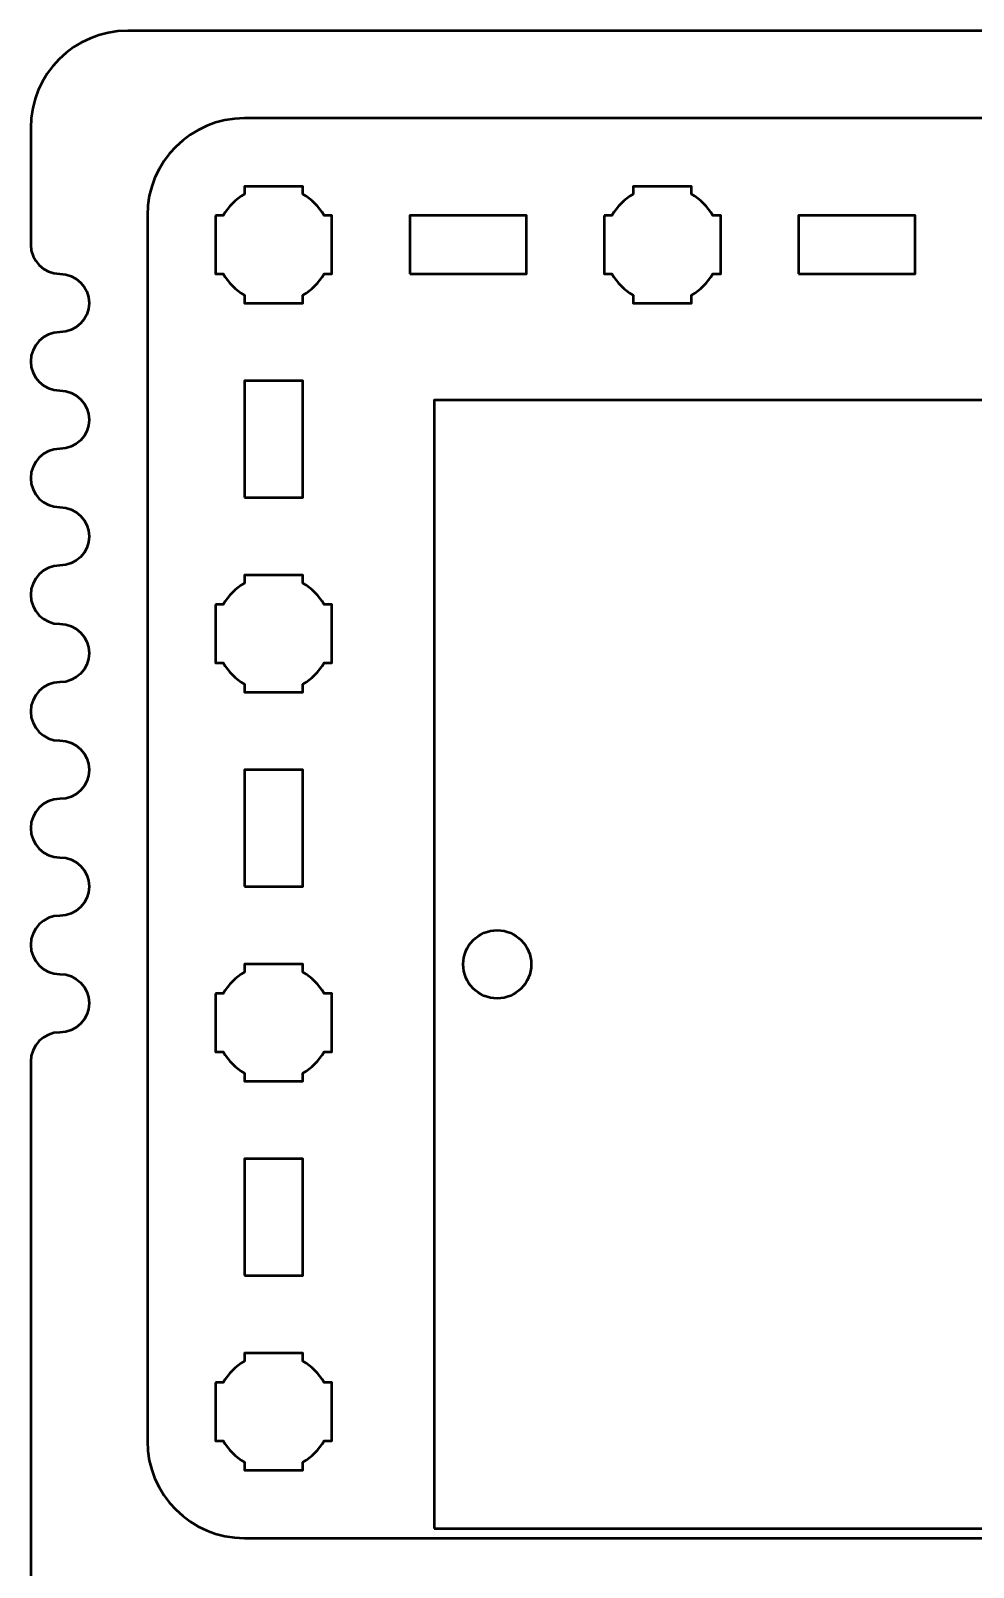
# Model space of a CAD drawing. Header units: centimetres. Extents: x -21 to 0, y -29.7 to 0.
# Drawn here: x -21 to -16.15, y -7.9 to 0 of the extents above; entities that cross this region are included whole.
import ezdxf

# ---------------------------------------------------------------- set-up
doc = ezdxf.new("R2010")
doc.units = ezdxf.units.CM
doc.header["$MEASUREMENT"] = 0
doc.layers.add('Layer 1', color=7, linetype='Continuous')

msp = doc.modelspace()

# ---------------------------------------------------------------- linework, layer by layer
at = {"layer": 'Layer 1', "lineweight": 53}
for points in [[(-19.05, -1.25001), (-18.45, -1.25001), (-18.45, -0.95001), (-19.05, -0.95001), (-19.05, -1.25001)], [(-17.05, -1.25001), (-16.45, -1.25001), (-16.45, -0.95001), (-17.05, -0.95001), (-17.05, -1.25001)], [(-19.9, -2.40001), (-19.6, -2.40001), (-19.6, -1.80001), (-19.9, -1.80001), (-19.9, -2.40001)], [(-19.9, -4.40001), (-19.6, -4.40001), (-19.6, -3.80001), (-19.9, -3.80001), (-19.9, -4.40001)], [(-19.9, -6.40001), (-19.6, -6.40001), (-19.6, -5.80001), (-19.9, -5.80001), (-19.9, -6.40001)]]:
    msp.add_lwpolyline(points, close=True, dxfattribs=at)
at = {"layer": 'Layer 1', "color": 5, "lineweight": 53}
msp.add_ellipse((-18.6, -4.8), major_axis=(0, 0.175), ratio=1, dxfattribs=at)
at = {"layer": 'Layer 1', "lineweight": 53}
msp.add_ellipse((-18.6, -4.8), major_axis=(0, 0.175), ratio=1, dxfattribs=at)
at = {"layer": 'Layer 1', "color": 1, "lineweight": 53}
msp.add_open_spline([(-21.00003, -29.19995), (-21.00003, -29.19995), (-21.00003, -5.29992), (-21.00003, -5.29992), (-21.00003, -5.29992), (-21.00003, -5.21709), (-20.93286, -5.14992), (-20.85003, -5.14992), (-20.85003, -5.14992), (-20.7672, -5.14992), (-20.70003, -5.08275), (-20.70003, -4.99992), (-20.70003, -4.99992), (-20.70003, -4.91709), (-20.7672, -4.84992), (-20.85003, -4.84992), (-20.85003, -4.84992), (-20.93286, -4.84992), (-21.00003, -4.78275), (-21.00003, -4.69992), (-21.00003, -4.69992), (-21.00003, -4.61709), (-20.93286, -4.54992), (-20.85003, -4.54992), (-20.85003, -4.54992), (-20.7672, -4.54992), (-20.70003, -4.48275), (-20.70003, -4.39992), (-20.70003, -4.39992), (-20.70003, -4.31709), (-20.7672, -4.24992), (-20.85003, -4.24992), (-20.85003, -4.24992), (-20.93286, -4.24992), (-21.00003, -4.18275), (-21.00003, -4.09992), (-21.00003, -4.09992), (-21.00003, -4.01709), (-20.93286, -3.94992), (-20.85003, -3.94992), (-20.85003, -3.94992), (-20.7672, -3.94992), (-20.70003, -3.88275), (-20.70003, -3.79992), (-20.70003, -3.79992), (-20.70003, -3.71709), (-20.7672, -3.64992), (-20.85003, -3.64992), (-20.85003, -3.64992), (-20.93286, -3.64992), (-21.00003, -3.58275), (-21.00003, -3.49992), (-21.00003, -3.49992), (-21.00003, -3.41709), (-20.93286, -3.34992), (-20.85003, -3.34992), (-20.85003, -3.34992), (-20.7672, -3.34992), (-20.70003, -3.28275), (-20.70003, -3.19992), (-20.70003, -3.19992), (-20.70003, -3.11709), (-20.7672, -3.04992), (-20.85003, -3.04992), (-20.85003, -3.04992), (-20.93286, -3.04992), (-21.00003, -2.98275), (-21.00003, -2.89992), (-21.00003, -2.89992), (-21.00003, -2.81709), (-20.93286, -2.74992), (-20.85003, -2.74992), (-20.85003, -2.74992), (-20.7672, -2.74992), (-20.70003, -2.68275), (-20.70003, -2.59992), (-20.70003, -2.59992), (-20.70003, -2.51709), (-20.7672, -2.44992), (-20.85003, -2.44992), (-20.85003, -2.44992), (-20.93286, -2.44992), (-21.00003, -2.38275), (-21.00003, -2.29992), (-21.00003, -2.29992), (-21.00003, -2.21709), (-20.93286, -2.14992), (-20.85003, -2.14992), (-20.85003, -2.14992), (-20.7672, -2.14992), (-20.70003, -2.08275), (-20.70003, -1.99992), (-20.70003, -1.99992), (-20.70003, -1.91709), (-20.7672, -1.84992), (-20.85003, -1.84992), (-20.85003, -1.84992), (-20.93286, -1.84992), (-21.00003, -1.78275), (-21.00003, -1.69992), (-21.00003, -1.69992), (-21.00003, -1.61709), (-20.93286, -1.54992), (-20.85003, -1.54992), (-20.85003, -1.54992), (-20.7672, -1.54992), (-20.70003, -1.48275), (-20.70003, -1.39992), (-20.70003, -1.39992), (-20.70003, -1.31709), (-20.7672, -1.24992), (-20.85003, -1.24992), (-20.85003, -1.24992), (-20.93286, -1.24992), (-21.00003, -1.18275), (-21.00003, -1.09992), (-21.00003, -1.09992), (-21.00003, -1.09992), (-21.00003, -0.49992), (-21.00003, -0.49992), (-21.00003, -0.49992), (-21.00003, -0.22295), (-20.77694, 0.00004), (-20.49994, 0.00004), (-20.49994, 0.00004), (-20.49994, 0.00004), (-0.50008, 0.00004), (-0.50008, 0.00004), (-0.50008, 0.00004), (-0.22294, 0.00004), (0.00002, -0.22295), (0.00002, -0.49992), (0.00002, -0.49992), (0.00002, -0.49992), (0.00002, -29.19995), (0.00002, -29.19995), (0.00002, -29.19995), (0.00002, -29.47695), (-0.22294, -29.70004), (-0.50008, -29.70004), (-0.50008, -29.70004), (-0.50008, -29.70004), (-20.49994, -29.70004), (-20.49994, -29.70004), (-20.49994, -29.70004), (-20.77694, -29.70004), (-21.00003, -29.47695), (-21.00003, -29.19995)], degree=3, knots=[0, 0, 0, 0, 0.027027, 0.027027, 0.027027, 0.027027, 0.0540541, 0.0540541, 0.0540541, 0.0540541, 0.0810811, 0.0810811, 0.0810811, 0.0810811, 0.1081081, 0.1081081, 0.1081081, 0.1081081, 0.1351351, 0.1351351, 0.1351351, 0.1351351, 0.1621622, 0.1621622, 0.1621622, 0.1621622, 0.1891892, 0.1891892, 0.1891892, 0.1891892, 0.2162162, 0.2162162, 0.2162162, 0.2162162, 0.2432432, 0.2432432, 0.2432432, 0.2432432, 0.2702703, 0.2702703, 0.2702703, 0.2702703, 0.2972973, 0.2972973, 0.2972973, 0.2972973, 0.3243243, 0.3243243, 0.3243243, 0.3243243, 0.3513514, 0.3513514, 0.3513514, 0.3513514, 0.3783784, 0.3783784, 0.3783784, 0.3783784, 0.4054054, 0.4054054, 0.4054054, 0.4054054, 0.4324324, 0.4324324, 0.4324324, 0.4324324, 0.4594595, 0.4594595, 0.4594595, 0.4594595, 0.4864865, 0.4864865, 0.4864865, 0.4864865, 0.5135135, 0.5135135, 0.5135135, 0.5135135, 0.5405405, 0.5405405, 0.5405405, 0.5405405, 0.5675676, 0.5675676, 0.5675676, 0.5675676, 0.5945946, 0.5945946, 0.5945946, 0.5945946, 0.6216216, 0.6216216, 0.6216216, 0.6216216, 0.6486486, 0.6486486, 0.6486486, 0.6486486, 0.6756757, 0.6756757, 0.6756757, 0.6756757, 0.7027027, 0.7027027, 0.7027027, 0.7027027, 0.7297297, 0.7297297, 0.7297297, 0.7297297, 0.7567568, 0.7567568, 0.7567568, 0.7567568, 0.7837838, 0.7837838, 0.7837838, 0.7837838, 0.8108108, 0.8108108, 0.8108108, 0.8108108, 0.8378378, 0.8378378, 0.8378378, 0.8378378, 0.8648649, 0.8648649, 0.8648649, 0.8648649, 0.8918919, 0.8918919, 0.8918919, 0.8918919, 0.9189189, 0.9189189, 0.9189189, 0.9189189, 0.9459459, 0.9459459, 0.9459459, 0.9459459, 0.972973, 0.972973, 0.972973, 0.972973, 1, 1, 1, 1], dxfattribs=at)
at = {"layer": 'Layer 1', "color": 3, "lineweight": 53}
msp.add_open_spline([(-20.4, -7.25001), (-20.4, -7.25001), (-20.4, -0.95001), (-20.4, -0.95001), (-20.4, -0.95001), (-20.4, -0.67392), (-20.17609, -0.45001), (-19.9, -0.45001), (-19.9, -0.45001), (-19.9, -0.45001), (-11.6, -0.45001), (-11.6, -0.45001), (-11.6, -0.45001), (-11.32391, -0.45001), (-11.1, -0.67392), (-11.1, -0.95001), (-11.1, -0.95001), (-11.1, -0.95001), (-11.1, -7.25001), (-11.1, -7.25001), (-11.1, -7.25001), (-11.1, -7.5261), (-11.32391, -7.75001), (-11.6, -7.75001), (-11.6, -7.75001), (-11.6, -7.75001), (-19.9, -7.75001), (-19.9, -7.75001), (-19.9, -7.75001), (-20.17609, -7.75001), (-20.4, -7.5261), (-20.4, -7.25001)], degree=3, knots=[0, 0, 0, 0, 0.125, 0.125, 0.125, 0.125, 0.25, 0.25, 0.25, 0.25, 0.375, 0.375, 0.375, 0.375, 0.5, 0.5, 0.5, 0.5, 0.625, 0.625, 0.625, 0.625, 0.75, 0.75, 0.75, 0.75, 0.875, 0.875, 0.875, 0.875, 1, 1, 1, 1], dxfattribs=at)
at = {"layer": 'Layer 1', "lineweight": 53}
for points in [[(-20.05, -0.95001), (-20.05, -0.95001), (-20.00985, -0.95001), (-20.00985, -0.95001), (-20.00985, -0.95001), (-19.9835, -0.90448), (-19.94553, -0.86651), (-19.9, -0.84016), (-19.9, -0.84016), (-19.9, -0.84016), (-19.9, -0.80001), (-19.9, -0.80001), (-19.9, -0.80001), (-19.9, -0.80001), (-19.75, -0.80001), (-19.75, -0.80001), (-19.75, -0.80001), (-19.75, -0.80001), (-19.6, -0.80001), (-19.6, -0.80001), (-19.6, -0.80001), (-19.6, -0.80001), (-19.6, -0.84016), (-19.6, -0.84016), (-19.6, -0.84016), (-19.55447, -0.86651), (-19.5165, -0.90448), (-19.49015, -0.95001), (-19.49015, -0.95001), (-19.49015, -0.95001), (-19.45, -0.95001), (-19.45, -0.95001), (-19.45, -0.95001), (-19.45, -0.95001), (-19.45, -1.10001), (-19.45, -1.10001), (-19.45, -1.10001), (-19.45, -1.10001), (-19.45, -1.25001), (-19.45, -1.25001), (-19.45, -1.25001), (-19.45, -1.25001), (-19.49015, -1.25001), (-19.49015, -1.25001), (-19.49015, -1.25001), (-19.5165, -1.29554), (-19.55447, -1.33351), (-19.6, -1.35986), (-19.6, -1.35986), (-19.6, -1.35986), (-19.6, -1.40001), (-19.6, -1.40001), (-19.6, -1.40001), (-19.6, -1.40001), (-19.75, -1.40001), (-19.75, -1.40001), (-19.75, -1.40001), (-19.75, -1.40001), (-19.9, -1.40001), (-19.9, -1.40001), (-19.9, -1.40001), (-19.9, -1.40001), (-19.9, -1.35986), (-19.9, -1.35986), (-19.9, -1.35986), (-19.94553, -1.33351), (-19.9835, -1.29554), (-20.00985, -1.25001), (-20.00985, -1.25001), (-20.00985, -1.25001), (-20.05, -1.25001), (-20.05, -1.25001), (-20.05, -1.25001), (-20.05, -1.25001), (-20.05, -1.10001), (-20.05, -1.10001), (-20.05, -1.10001), (-20.05, -1.10001), (-20.05, -0.95001), (-20.05, -0.95001)], [(-18.05, -0.95001), (-18.05, -0.95001), (-18.00985, -0.95001), (-18.00985, -0.95001), (-18.00985, -0.95001), (-17.9835, -0.90448), (-17.94553, -0.86651), (-17.9, -0.84016), (-17.9, -0.84016), (-17.9, -0.84016), (-17.9, -0.80001), (-17.9, -0.80001), (-17.9, -0.80001), (-17.9, -0.80001), (-17.75, -0.80001), (-17.75, -0.80001), (-17.75, -0.80001), (-17.75, -0.80001), (-17.6, -0.80001), (-17.6, -0.80001), (-17.6, -0.80001), (-17.6, -0.80001), (-17.6, -0.84016), (-17.6, -0.84016), (-17.6, -0.84016), (-17.55447, -0.86651), (-17.5165, -0.90448), (-17.49015, -0.95001), (-17.49015, -0.95001), (-17.49015, -0.95001), (-17.45, -0.95001), (-17.45, -0.95001), (-17.45, -0.95001), (-17.45, -0.95001), (-17.45, -1.10001), (-17.45, -1.10001), (-17.45, -1.10001), (-17.45, -1.10001), (-17.45, -1.25001), (-17.45, -1.25001), (-17.45, -1.25001), (-17.45, -1.25001), (-17.49015, -1.25001), (-17.49015, -1.25001), (-17.49015, -1.25001), (-17.5165, -1.29554), (-17.55447, -1.33351), (-17.6, -1.35986), (-17.6, -1.35986), (-17.6, -1.35986), (-17.6, -1.40001), (-17.6, -1.40001), (-17.6, -1.40001), (-17.6, -1.40001), (-17.75, -1.40001), (-17.75, -1.40001), (-17.75, -1.40001), (-17.75, -1.40001), (-17.9, -1.40001), (-17.9, -1.40001), (-17.9, -1.40001), (-17.9, -1.40001), (-17.9, -1.35986), (-17.9, -1.35986), (-17.9, -1.35986), (-17.94553, -1.33351), (-17.9835, -1.29554), (-18.00985, -1.25001), (-18.00985, -1.25001), (-18.00985, -1.25001), (-18.05, -1.25001), (-18.05, -1.25001), (-18.05, -1.25001), (-18.05, -1.25001), (-18.05, -1.10001), (-18.05, -1.10001), (-18.05, -1.10001), (-18.05, -1.10001), (-18.05, -0.95001), (-18.05, -0.95001)], [(-20.05, -2.95001), (-20.05, -2.95001), (-20.00985, -2.95001), (-20.00985, -2.95001), (-20.00985, -2.95001), (-19.9835, -2.90448), (-19.94553, -2.86651), (-19.9, -2.84016), (-19.9, -2.84016), (-19.9, -2.84016), (-19.9, -2.80001), (-19.9, -2.80001), (-19.9, -2.80001), (-19.9, -2.80001), (-19.75, -2.80001), (-19.75, -2.80001), (-19.75, -2.80001), (-19.75, -2.80001), (-19.6, -2.80001), (-19.6, -2.80001), (-19.6, -2.80001), (-19.6, -2.80001), (-19.6, -2.84016), (-19.6, -2.84016), (-19.6, -2.84016), (-19.55447, -2.86651), (-19.5165, -2.90448), (-19.49015, -2.95001), (-19.49015, -2.95001), (-19.49015, -2.95001), (-19.45, -2.95001), (-19.45, -2.95001), (-19.45, -2.95001), (-19.45, -2.95001), (-19.45, -3.10001), (-19.45, -3.10001), (-19.45, -3.10001), (-19.45, -3.10001), (-19.45, -3.25001), (-19.45, -3.25001), (-19.45, -3.25001), (-19.45, -3.25001), (-19.49015, -3.25001), (-19.49015, -3.25001), (-19.49015, -3.25001), (-19.5165, -3.29554), (-19.55447, -3.33351), (-19.6, -3.35986), (-19.6, -3.35986), (-19.6, -3.35986), (-19.6, -3.40001), (-19.6, -3.40001), (-19.6, -3.40001), (-19.6, -3.40001), (-19.75, -3.40001), (-19.75, -3.40001), (-19.75, -3.40001), (-19.75, -3.40001), (-19.9, -3.40001), (-19.9, -3.40001), (-19.9, -3.40001), (-19.9, -3.40001), (-19.9, -3.35986), (-19.9, -3.35986), (-19.9, -3.35986), (-19.94553, -3.33351), (-19.9835, -3.29554), (-20.00985, -3.25001), (-20.00985, -3.25001), (-20.00985, -3.25001), (-20.05, -3.25001), (-20.05, -3.25001), (-20.05, -3.25001), (-20.05, -3.25001), (-20.05, -3.10001), (-20.05, -3.10001), (-20.05, -3.10001), (-20.05, -3.10001), (-20.05, -2.95001), (-20.05, -2.95001)], [(-20.05, -4.95001), (-20.05, -4.95001), (-20.00985, -4.95001), (-20.00985, -4.95001), (-20.00985, -4.95001), (-19.9835, -4.90448), (-19.94553, -4.86651), (-19.9, -4.84016), (-19.9, -4.84016), (-19.9, -4.84016), (-19.9, -4.80001), (-19.9, -4.80001), (-19.9, -4.80001), (-19.9, -4.80001), (-19.75, -4.80001), (-19.75, -4.80001), (-19.75, -4.80001), (-19.75, -4.80001), (-19.6, -4.80001), (-19.6, -4.80001), (-19.6, -4.80001), (-19.6, -4.80001), (-19.6, -4.84016), (-19.6, -4.84016), (-19.6, -4.84016), (-19.55447, -4.86651), (-19.5165, -4.90448), (-19.49015, -4.95001), (-19.49015, -4.95001), (-19.49015, -4.95001), (-19.45, -4.95001), (-19.45, -4.95001), (-19.45, -4.95001), (-19.45, -4.95001), (-19.45, -5.10001), (-19.45, -5.10001), (-19.45, -5.10001), (-19.45, -5.10001), (-19.45, -5.25001), (-19.45, -5.25001), (-19.45, -5.25001), (-19.45, -5.25001), (-19.49015, -5.25001), (-19.49015, -5.25001), (-19.49015, -5.25001), (-19.5165, -5.29554), (-19.55447, -5.33351), (-19.6, -5.35986), (-19.6, -5.35986), (-19.6, -5.35986), (-19.6, -5.40001), (-19.6, -5.40001), (-19.6, -5.40001), (-19.6, -5.40001), (-19.75, -5.40001), (-19.75, -5.40001), (-19.75, -5.40001), (-19.75, -5.40001), (-19.9, -5.40001), (-19.9, -5.40001), (-19.9, -5.40001), (-19.9, -5.40001), (-19.9, -5.35986), (-19.9, -5.35986), (-19.9, -5.35986), (-19.94553, -5.33351), (-19.9835, -5.29554), (-20.00985, -5.25001), (-20.00985, -5.25001), (-20.00985, -5.25001), (-20.05, -5.25001), (-20.05, -5.25001), (-20.05, -5.25001), (-20.05, -5.25001), (-20.05, -5.10001), (-20.05, -5.10001), (-20.05, -5.10001), (-20.05, -5.10001), (-20.05, -4.95001), (-20.05, -4.95001)], [(-20.05, -6.95001), (-20.05, -6.95001), (-20.00985, -6.95001), (-20.00985, -6.95001), (-20.00985, -6.95001), (-19.9835, -6.90448), (-19.94553, -6.86651), (-19.9, -6.84016), (-19.9, -6.84016), (-19.9, -6.84016), (-19.9, -6.80001), (-19.9, -6.80001), (-19.9, -6.80001), (-19.9, -6.80001), (-19.75, -6.80001), (-19.75, -6.80001), (-19.75, -6.80001), (-19.75, -6.80001), (-19.6, -6.80001), (-19.6, -6.80001), (-19.6, -6.80001), (-19.6, -6.80001), (-19.6, -6.84016), (-19.6, -6.84016), (-19.6, -6.84016), (-19.55447, -6.86651), (-19.5165, -6.90448), (-19.49015, -6.95001), (-19.49015, -6.95001), (-19.49015, -6.95001), (-19.45, -6.95001), (-19.45, -6.95001), (-19.45, -6.95001), (-19.45, -6.95001), (-19.45, -7.10001), (-19.45, -7.10001), (-19.45, -7.10001), (-19.45, -7.10001), (-19.45, -7.25001), (-19.45, -7.25001), (-19.45, -7.25001), (-19.45, -7.25001), (-19.49015, -7.25001), (-19.49015, -7.25001), (-19.49015, -7.25001), (-19.5165, -7.29554), (-19.55447, -7.33351), (-19.6, -7.35986), (-19.6, -7.35986), (-19.6, -7.35986), (-19.6, -7.40001), (-19.6, -7.40001), (-19.6, -7.40001), (-19.6, -7.40001), (-19.75, -7.40001), (-19.75, -7.40001), (-19.75, -7.40001), (-19.75, -7.40001), (-19.9, -7.40001), (-19.9, -7.40001), (-19.9, -7.40001), (-19.9, -7.40001), (-19.9, -7.35986), (-19.9, -7.35986), (-19.9, -7.35986), (-19.94553, -7.33351), (-19.9835, -7.29554), (-20.00985, -7.25001), (-20.00985, -7.25001), (-20.00985, -7.25001), (-20.05, -7.25001), (-20.05, -7.25001), (-20.05, -7.25001), (-20.05, -7.25001), (-20.05, -7.10001), (-20.05, -7.10001), (-20.05, -7.10001), (-20.05, -7.10001), (-20.05, -6.95001), (-20.05, -6.95001)]]:
    msp.add_open_spline(points, degree=3, knots=[0, 0, 0, 0, 0.05, 0.05, 0.05, 0.05, 0.1, 0.1, 0.1, 0.1, 0.15, 0.15, 0.15, 0.15, 0.2, 0.2, 0.2, 0.2, 0.25, 0.25, 0.25, 0.25, 0.3, 0.3, 0.3, 0.3, 0.35, 0.35, 0.35, 0.35, 0.4, 0.4, 0.4, 0.4, 0.45, 0.45, 0.45, 0.45, 0.5, 0.5, 0.5, 0.5, 0.55, 0.55, 0.55, 0.55, 0.6, 0.6, 0.6, 0.6, 0.65, 0.65, 0.65, 0.65, 0.7, 0.7, 0.7, 0.7, 0.75, 0.75, 0.75, 0.75, 0.8, 0.8, 0.8, 0.8, 0.85, 0.85, 0.85, 0.85, 0.9, 0.9, 0.9, 0.9, 0.95, 0.95, 0.95, 0.95, 1, 1, 1, 1], dxfattribs=at)
at = {"layer": 'Layer 1', "color": 5, "lineweight": 53}
msp.add_open_spline([(-18.92502, -7.7), (-18.92502, -7.7), (-18.92502, -1.9), (-18.92502, -1.9), (-18.92502, -1.9), (-18.92502, -1.9), (-12.57502, -1.9), (-12.57502, -1.9), (-12.57502, -1.9), (-12.57502, -1.9), (-12.57502, -7.7), (-12.57502, -7.7), (-12.57502, -7.7), (-12.57502, -7.7), (-18.92502, -7.7), (-18.92502, -7.7)], degree=3, knots=[0, 0, 0, 0, 0.25, 0.25, 0.25, 0.25, 0.5, 0.5, 0.5, 0.5, 0.75, 0.75, 0.75, 0.75, 1, 1, 1, 1], dxfattribs=at)

doc.saveas('drawing.dxf')
